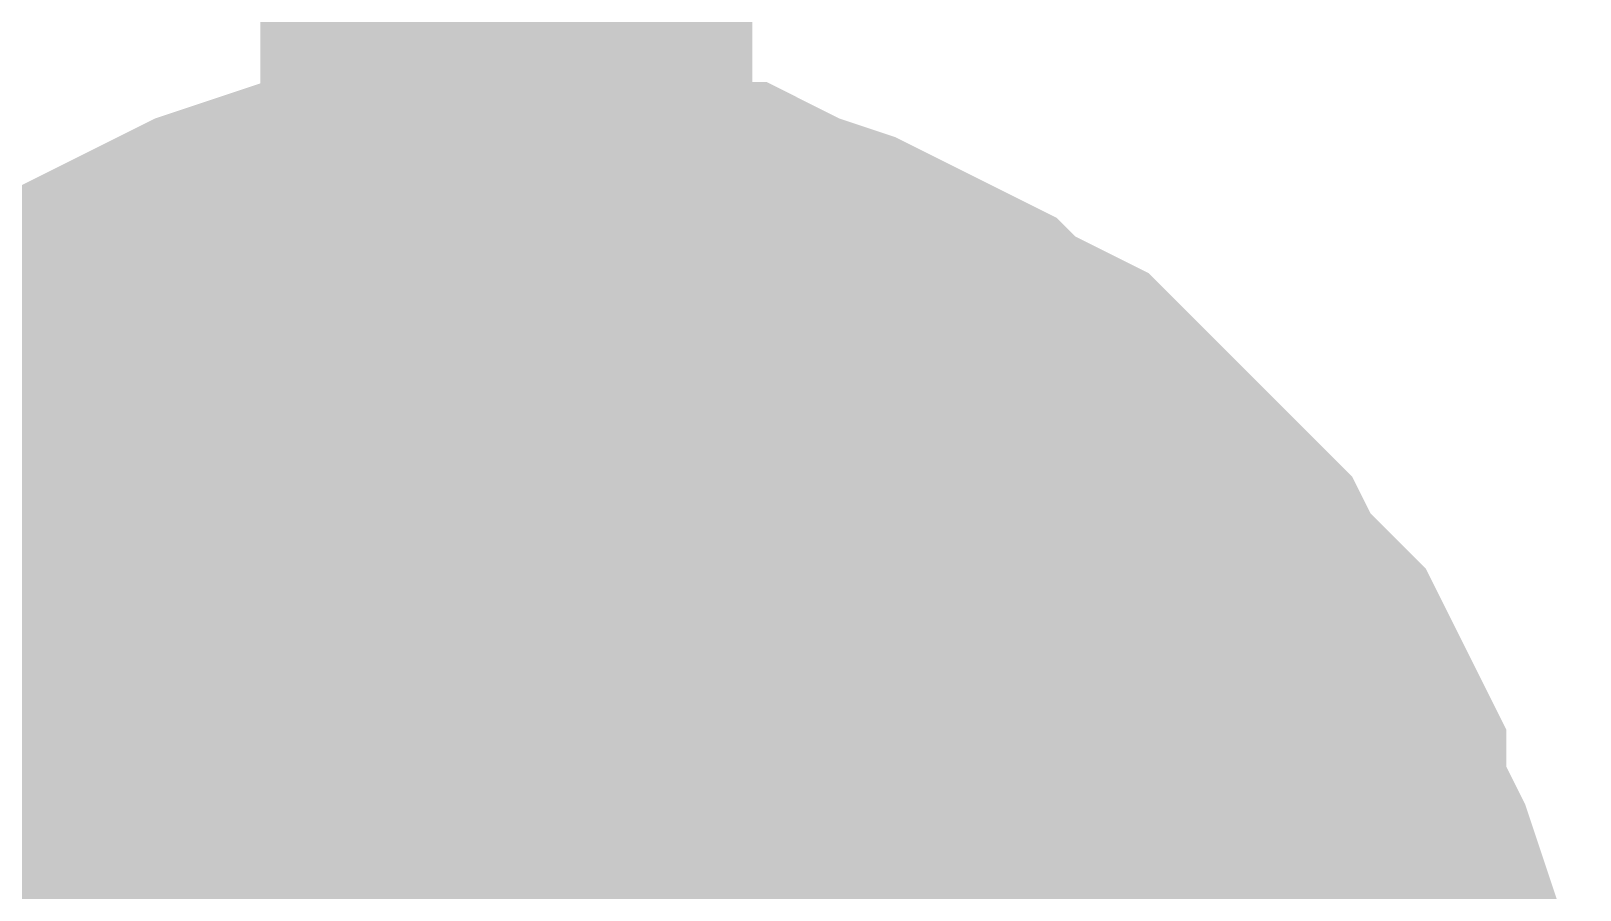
# Model space of a CAD drawing. Header units: millimetres. Extents: x 0 to 800, y 0 to 567.
# Drawn here: x 120.621 to 121.565, y 450.299 to 450.822 of the extents above; entities that cross this region are included whole.
import ezdxf

# ---------------------------------------------------------------- set-up
doc = ezdxf.new("R2010")
doc.units = ezdxf.units.MM
doc.layers.add('Sheet', color=255, linetype='Continuous')

msp = doc.modelspace()

# ---------------------------------------------------------------- linework, layer by layer
at = {"layer": 'Sheet'}
for points, const_width in [([(120.91097, 450.13681), (120.91097, 455.6693)], 0.29972), ([(120.46298, 450.38319), (120.47418, 450.40559), (120.48538, 450.42799), (120.49658, 450.43919), (120.51898, 450.46159), (120.53018, 450.48399), (120.55258, 450.49519), (120.56378, 450.51758), (120.58618, 450.52878), (120.60858, 450.55118), (120.61978, 450.56238), (120.64218, 450.57358), (120.66458, 450.58478), (120.68698, 450.59598), (120.70938, 450.60718), (120.73177, 450.61838), (120.75417, 450.62958), (120.78777, 450.64078), (120.81017, 450.64078), (120.83257, 450.64078), (120.85497, 450.65198), (120.88857, 450.65198), (120.91097, 450.65198)], 0.29972), ([(120.46298, 450.38319), (120.47418, 450.40559), (120.48538, 450.42799), (120.49658, 450.43919), (120.51898, 450.46159), (120.53018, 450.48399), (120.55258, 450.49519), (120.56378, 450.51758), (120.58618, 450.52878), (120.60858, 450.55118), (120.61978, 450.56238), (120.64218, 450.57358), (120.66458, 450.58478), (120.68698, 450.59598), (120.70938, 450.60718), (120.73177, 450.61838), (120.75417, 450.62958), (120.78777, 450.64078), (120.81017, 450.64078), (120.83257, 450.64078), (120.85497, 450.65198), (120.88857, 450.65198), (120.91097, 450.65198)], 0.29972), ([(120.46298, 450.38319), (120.47418, 450.40559), (120.48538, 450.42799), (120.49658, 450.43919), (120.51898, 450.46159), (120.53018, 450.48399), (120.55258, 450.49519), (120.56378, 450.51758), (120.58618, 450.52878), (120.60858, 450.55118), (120.61978, 450.56238), (120.64218, 450.57358), (120.66458, 450.58478), (120.68698, 450.59598), (120.70938, 450.60718), (120.73177, 450.61838), (120.75417, 450.62958), (120.78777, 450.64078), (120.81017, 450.64078), (120.83257, 450.64078), (120.85497, 450.65198), (120.88857, 450.65198), (120.91097, 450.65198)], 0.29972), ([(120.46298, 450.38319), (120.47418, 450.40559), (120.48538, 450.42799), (120.49658, 450.43919), (120.51898, 450.46159), (120.53018, 450.48399), (120.55258, 450.49519), (120.56378, 450.51758), (120.58618, 450.52878), (120.60858, 450.55118), (120.61978, 450.56238), (120.64218, 450.57358), (120.66458, 450.58478), (120.68698, 450.59598), (120.70938, 450.60718), (120.73177, 450.61838), (120.75417, 450.62958), (120.78777, 450.64078), (120.81017, 450.64078), (120.83257, 450.64078), (120.85497, 450.65198), (120.88857, 450.65198), (120.91097, 450.65198)], 0.29972), ([(120.46298, 450.38319), (120.47418, 450.40559), (120.48538, 450.42799), (120.49658, 450.43919), (120.51898, 450.46159), (120.53018, 450.48399), (120.55258, 450.49519), (120.56378, 450.51758), (120.58618, 450.52878), (120.60858, 450.55118), (120.61978, 450.56238), (120.64218, 450.57358), (120.66458, 450.58478), (120.68698, 450.59598), (120.70938, 450.60718), (120.73177, 450.61838), (120.75417, 450.62958), (120.78777, 450.64078), (120.81017, 450.64078), (120.83257, 450.64078), (120.85497, 450.65198), (120.88857, 450.65198), (120.91097, 450.65198)], 0.29972), ([(120.46298, 450.38319), (120.47418, 450.40559), (120.48538, 450.42799), (120.49658, 450.43919), (120.51898, 450.46159), (120.53018, 450.48399), (120.55258, 450.49519), (120.56378, 450.51758), (120.58618, 450.52878), (120.60858, 450.55118), (120.61978, 450.56238), (120.64218, 450.57358), (120.66458, 450.58478), (120.68698, 450.59598), (120.70938, 450.60718), (120.73177, 450.61838), (120.75417, 450.62958), (120.78777, 450.64078), (120.81017, 450.64078), (120.83257, 450.64078), (120.85497, 450.65198), (120.88857, 450.65198), (120.91097, 450.65198)], 0.29972), ([(120.91097, 450.65198), (120.91097, 450.65198)], 0.29972), ([(120.91097, 450.65198), (120.93337, 450.65198), (120.96697, 450.65198), (120.98937, 450.64078), (121.01177, 450.64078), (121.03416, 450.64078), (121.05656, 450.62958), (121.09016, 450.61838), (121.11256, 450.60718), (121.13496, 450.59598), (121.15736, 450.58478), (121.16856, 450.57358), (121.19096, 450.56238), (121.21336, 450.55118), (121.23576, 450.52878), (121.24696, 450.51758), (121.26936, 450.49519), (121.28056, 450.48399), (121.30295, 450.46159), (121.31415, 450.43919), (121.32535, 450.42799), (121.34775, 450.40559), (121.35895, 450.38319), (121.37015, 450.36079), (121.37015, 450.33839), (121.38135, 450.316), (121.39255, 450.2936), (121.40375, 450.26), (121.40375, 450.2376), (121.40375, 450.2152), (121.41495, 450.1928), (121.41495, 450.1592), (121.41495, 450.13681)], 0.29972), ([(120.91097, 450.65198), (120.91097, 450.65198)], 0.29972), ([(120.91097, 450.65198), (120.93337, 450.65198), (120.96697, 450.65198), (120.98937, 450.64078), (121.01177, 450.64078), (121.03416, 450.64078), (121.05656, 450.62958), (121.09016, 450.61838), (121.11256, 450.60718), (121.13496, 450.59598), (121.15736, 450.58478), (121.16856, 450.57358), (121.19096, 450.56238), (121.21336, 450.55118), (121.23576, 450.52878), (121.24696, 450.51758), (121.26936, 450.49519), (121.28056, 450.48399), (121.30295, 450.46159), (121.31415, 450.43919), (121.32535, 450.42799), (121.34775, 450.40559), (121.35895, 450.38319), (121.37015, 450.36079), (121.37015, 450.33839), (121.38135, 450.316), (121.39255, 450.2936), (121.40375, 450.26), (121.40375, 450.2376), (121.40375, 450.2152), (121.41495, 450.1928), (121.41495, 450.1592), (121.41495, 450.13681)], 0.29972), ([(120.91097, 450.65198), (120.91097, 450.65198)], 0.29972), ([(120.91097, 450.65198), (120.93337, 450.65198), (120.96697, 450.65198), (120.98937, 450.64078), (121.01177, 450.64078), (121.03416, 450.64078), (121.05656, 450.62958), (121.09016, 450.61838), (121.11256, 450.60718), (121.13496, 450.59598), (121.15736, 450.58478), (121.16856, 450.57358), (121.19096, 450.56238), (121.21336, 450.55118), (121.23576, 450.52878), (121.24696, 450.51758), (121.26936, 450.49519), (121.28056, 450.48399), (121.30295, 450.46159), (121.31415, 450.43919), (121.32535, 450.42799), (121.34775, 450.40559), (121.35895, 450.38319), (121.37015, 450.36079), (121.37015, 450.33839), (121.38135, 450.316), (121.39255, 450.2936), (121.40375, 450.26), (121.40375, 450.2376), (121.40375, 450.2152), (121.41495, 450.1928), (121.41495, 450.1592), (121.41495, 450.13681)], 0.29972), ([(120.91097, 450.65198), (120.91097, 450.65198)], 0.29972), ([(120.91097, 450.65198), (120.93337, 450.65198), (120.96697, 450.65198), (120.98937, 450.64078), (121.01177, 450.64078), (121.03416, 450.64078), (121.05656, 450.62958), (121.09016, 450.61838), (121.11256, 450.60718), (121.13496, 450.59598), (121.15736, 450.58478), (121.16856, 450.57358), (121.19096, 450.56238), (121.21336, 450.55118), (121.23576, 450.52878), (121.24696, 450.51758), (121.26936, 450.49519), (121.28056, 450.48399), (121.30295, 450.46159), (121.31415, 450.43919), (121.32535, 450.42799), (121.34775, 450.40559), (121.35895, 450.38319), (121.37015, 450.36079), (121.37015, 450.33839), (121.38135, 450.316), (121.39255, 450.2936), (121.40375, 450.26), (121.40375, 450.2376), (121.40375, 450.2152), (121.41495, 450.1928), (121.41495, 450.1592), (121.41495, 450.13681)], 0.29972), ([(120.91097, 450.65198), (120.91097, 450.65198)], 0.29972), ([(120.91097, 450.65198), (120.93337, 450.65198), (120.96697, 450.65198), (120.98937, 450.64078), (121.01177, 450.64078), (121.03416, 450.64078), (121.05656, 450.62958), (121.09016, 450.61838), (121.11256, 450.60718), (121.13496, 450.59598), (121.15736, 450.58478), (121.16856, 450.57358), (121.19096, 450.56238), (121.21336, 450.55118), (121.23576, 450.52878), (121.24696, 450.51758), (121.26936, 450.49519), (121.28056, 450.48399), (121.30295, 450.46159), (121.31415, 450.43919), (121.32535, 450.42799), (121.34775, 450.40559), (121.35895, 450.38319), (121.37015, 450.36079), (121.37015, 450.33839), (121.38135, 450.316), (121.39255, 450.2936), (121.40375, 450.26), (121.40375, 450.2376), (121.40375, 450.2152), (121.41495, 450.1928), (121.41495, 450.1592), (121.41495, 450.13681)], 0.29972), ([(120.91097, 450.65198), (120.91097, 450.65198)], 0.29972), ([(120.91097, 450.65198), (120.93337, 450.65198), (120.96697, 450.65198), (120.98937, 450.64078), (121.01177, 450.64078), (121.03416, 450.64078), (121.05656, 450.62958), (121.09016, 450.61838), (121.11256, 450.60718), (121.13496, 450.59598), (121.15736, 450.58478), (121.16856, 450.57358), (121.19096, 450.56238), (121.21336, 450.55118), (121.23576, 450.52878), (121.24696, 450.51758), (121.26936, 450.49519), (121.28056, 450.48399), (121.30295, 450.46159), (121.31415, 450.43919), (121.32535, 450.42799), (121.34775, 450.40559), (121.35895, 450.38319), (121.37015, 450.36079), (121.37015, 450.33839), (121.38135, 450.316), (121.39255, 450.2936), (121.40375, 450.26), (121.40375, 450.2376), (121.40375, 450.2152), (121.41495, 450.1928), (121.41495, 450.1592), (121.41495, 450.13681)], 0.29972), ([(120.46298, 450.32719), (120.47418, 450.33839), (120.48538, 450.36079), (120.49658, 450.38319), (120.51898, 450.40559), (120.53018, 450.41679), (120.55258, 450.43919), (120.56378, 450.45039), (120.58618, 450.47279), (120.60858, 450.48399), (120.61978, 450.49519), (120.64218, 450.51758), (120.66458, 450.52878), (120.68698, 450.53998), (120.70938, 450.53998), (120.73177, 450.55118), (120.75417, 450.56238), (120.78777, 450.57358), (120.81017, 450.57358), (120.83257, 450.57358), (120.85497, 450.58478), (120.88857, 450.58478), (120.91097, 450.58478)], 0.29972), ([(120.46298, 450.32719), (120.47418, 450.33839), (120.48538, 450.36079), (120.49658, 450.38319), (120.51898, 450.40559), (120.53018, 450.41679), (120.55258, 450.43919), (120.56378, 450.45039), (120.58618, 450.47279), (120.60858, 450.48399), (120.61978, 450.49519), (120.64218, 450.51758), (120.66458, 450.52878), (120.68698, 450.53998), (120.70938, 450.53998), (120.73177, 450.55118), (120.75417, 450.56238), (120.78777, 450.57358), (120.81017, 450.57358), (120.83257, 450.57358), (120.85497, 450.58478), (120.88857, 450.58478), (120.91097, 450.58478)], 0.29972), ([(120.46298, 450.32719), (120.47418, 450.33839), (120.48538, 450.36079), (120.49658, 450.38319), (120.51898, 450.40559), (120.53018, 450.41679), (120.55258, 450.43919), (120.56378, 450.45039), (120.58618, 450.47279), (120.60858, 450.48399), (120.61978, 450.49519), (120.64218, 450.51758), (120.66458, 450.52878), (120.68698, 450.53998), (120.70938, 450.53998), (120.73177, 450.55118), (120.75417, 450.56238), (120.78777, 450.57358), (120.81017, 450.57358), (120.83257, 450.57358), (120.85497, 450.58478), (120.88857, 450.58478), (120.91097, 450.58478)], 0.29972), ([(120.46298, 450.32719), (120.47418, 450.33839), (120.48538, 450.36079), (120.49658, 450.38319), (120.51898, 450.40559), (120.53018, 450.41679), (120.55258, 450.43919), (120.56378, 450.45039), (120.58618, 450.47279), (120.60858, 450.48399), (120.61978, 450.49519), (120.64218, 450.51758), (120.66458, 450.52878), (120.68698, 450.53998), (120.70938, 450.53998), (120.73177, 450.55118), (120.75417, 450.56238), (120.78777, 450.57358), (120.81017, 450.57358), (120.83257, 450.57358), (120.85497, 450.58478), (120.88857, 450.58478), (120.91097, 450.58478)], 0.29972), ([(120.91097, 450.58478), (120.91097, 450.58478)], 0.29972), ([(120.91097, 450.58478), (120.93337, 450.58478), (120.96697, 450.58478), (120.98937, 450.57358), (121.01177, 450.57358), (121.03416, 450.57358), (121.05656, 450.56238), (121.09016, 450.55118), (121.11256, 450.53998), (121.13496, 450.53998), (121.15736, 450.52878), (121.16856, 450.51758), (121.19096, 450.49519), (121.21336, 450.48399), (121.23576, 450.47279), (121.24696, 450.45039), (121.26936, 450.43919), (121.28056, 450.41679), (121.30295, 450.40559), (121.31415, 450.38319), (121.32535, 450.36079), (121.34775, 450.33839), (121.35895, 450.32719), (121.37015, 450.3048), (121.37015, 450.2824), (121.38135, 450.26), (121.39255, 450.2264), (121.40375, 450.204), (121.40375, 450.1816), (121.40375, 450.1592), (121.41495, 450.13681)], 0.29972), ([(120.91097, 450.58478), (120.91097, 450.58478)], 0.29972), ([(120.91097, 450.58478), (120.93337, 450.58478), (120.96697, 450.58478), (120.98937, 450.57358), (121.01177, 450.57358), (121.03416, 450.57358), (121.05656, 450.56238), (121.09016, 450.55118), (121.11256, 450.53998), (121.13496, 450.53998), (121.15736, 450.52878), (121.16856, 450.51758), (121.19096, 450.49519), (121.21336, 450.48399), (121.23576, 450.47279), (121.24696, 450.45039), (121.26936, 450.43919), (121.28056, 450.41679), (121.30295, 450.40559), (121.31415, 450.38319), (121.32535, 450.36079), (121.34775, 450.33839), (121.35895, 450.32719), (121.37015, 450.3048), (121.37015, 450.2824), (121.38135, 450.26), (121.39255, 450.2264), (121.40375, 450.204), (121.40375, 450.1816), (121.40375, 450.1592), (121.41495, 450.13681)], 0.29972), ([(120.91097, 450.58478), (120.91097, 450.58478)], 0.29972), ([(120.91097, 450.58478), (120.93337, 450.58478), (120.96697, 450.58478), (120.98937, 450.57358), (121.01177, 450.57358), (121.03416, 450.57358), (121.05656, 450.56238), (121.09016, 450.55118), (121.11256, 450.53998), (121.13496, 450.53998), (121.15736, 450.52878), (121.16856, 450.51758), (121.19096, 450.49519), (121.21336, 450.48399), (121.23576, 450.47279), (121.24696, 450.45039), (121.26936, 450.43919), (121.28056, 450.41679), (121.30295, 450.40559), (121.31415, 450.38319), (121.32535, 450.36079), (121.34775, 450.33839), (121.35895, 450.32719), (121.37015, 450.3048), (121.37015, 450.2824), (121.38135, 450.26), (121.39255, 450.2264), (121.40375, 450.204), (121.40375, 450.1816), (121.40375, 450.1592), (121.41495, 450.13681)], 0.29972), ([(120.91097, 450.58478), (120.91097, 450.58478)], 0.29972), ([(120.91097, 450.58478), (120.93337, 450.58478), (120.96697, 450.58478), (120.98937, 450.57358), (121.01177, 450.57358), (121.03416, 450.57358), (121.05656, 450.56238), (121.09016, 450.55118), (121.11256, 450.53998), (121.13496, 450.53998), (121.15736, 450.52878), (121.16856, 450.51758), (121.19096, 450.49519), (121.21336, 450.48399), (121.23576, 450.47279), (121.24696, 450.45039), (121.26936, 450.43919), (121.28056, 450.41679), (121.30295, 450.40559), (121.31415, 450.38319), (121.32535, 450.36079), (121.34775, 450.33839), (121.35895, 450.32719), (121.37015, 450.3048), (121.37015, 450.2824), (121.38135, 450.26), (121.39255, 450.2264), (121.40375, 450.204), (121.40375, 450.1816), (121.40375, 450.1592), (121.41495, 450.13681)], 0.29972), ([(120.56378, 450.51758), (120.58618, 450.52878), (120.60858, 450.55118), (120.61978, 450.56238), (120.64218, 450.57358), (120.66458, 450.58478), (120.68698, 450.59598), (120.70938, 450.60718), (120.73177, 450.61838), (120.75417, 450.62958), (120.78777, 450.64078), (120.81017, 450.64078), (120.83257, 450.64078), (120.85497, 450.65198), (120.88857, 450.65198), (120.91097, 450.65198)], 0.09906), ([(120.56378, 450.51758), (120.58618, 450.52878), (120.60858, 450.55118), (120.61978, 450.56238), (120.64218, 450.57358), (120.66458, 450.58478), (120.68698, 450.59598), (120.70938, 450.60718), (120.73177, 450.61838), (120.75417, 450.62958), (120.78777, 450.64078), (120.81017, 450.64078), (120.83257, 450.64078), (120.85497, 450.65198), (120.88857, 450.65198), (120.91097, 450.65198)], 0.09906), ([(120.56378, 450.51758), (120.58618, 450.52878), (120.60858, 450.55118), (120.61978, 450.56238), (120.64218, 450.57358), (120.66458, 450.58478), (120.68698, 450.59598), (120.70938, 450.60718), (120.73177, 450.61838), (120.75417, 450.62958), (120.78777, 450.64078), (120.81017, 450.64078), (120.83257, 450.64078), (120.85497, 450.65198), (120.88857, 450.65198), (120.91097, 450.65198)], 0.09906), ([(120.56378, 450.51758), (120.58618, 450.52878), (120.60858, 450.55118), (120.61978, 450.56238), (120.64218, 450.57358), (120.66458, 450.58478), (120.68698, 450.59598), (120.70938, 450.60718), (120.73177, 450.61838), (120.75417, 450.62958), (120.78777, 450.64078), (120.81017, 450.64078), (120.83257, 450.64078), (120.85497, 450.65198), (120.88857, 450.65198), (120.91097, 450.65198)], 0.09906), ([(120.56378, 450.51758), (120.58618, 450.52878), (120.60858, 450.55118), (120.61978, 450.56238), (120.64218, 450.57358), (120.66458, 450.58478), (120.68698, 450.59598), (120.70938, 450.60718), (120.73177, 450.61838), (120.75417, 450.62958), (120.78777, 450.64078), (120.81017, 450.64078), (120.83257, 450.64078), (120.85497, 450.65198), (120.88857, 450.65198), (120.91097, 450.65198)], 0.09906), ([(120.56378, 450.51758), (120.58618, 450.52878), (120.60858, 450.55118), (120.61978, 450.56238), (120.64218, 450.57358), (120.66458, 450.58478), (120.68698, 450.59598), (120.70938, 450.60718), (120.73177, 450.61838), (120.75417, 450.62958), (120.78777, 450.64078), (120.81017, 450.64078), (120.83257, 450.64078), (120.85497, 450.65198), (120.88857, 450.65198), (120.91097, 450.65198)], 0.09906), ([(120.91097, 450.65198), (120.91097, 450.65198)], 0.09906), ([(120.91097, 450.65198), (120.93337, 450.65198), (120.96697, 450.65198), (120.98937, 450.64078), (121.01177, 450.64078), (121.03416, 450.64078), (121.05656, 450.62958), (121.09016, 450.61838), (121.11256, 450.60718), (121.13496, 450.59598), (121.15736, 450.58478), (121.16856, 450.57358), (121.19096, 450.56238), (121.21336, 450.55118), (121.23576, 450.52878), (121.24696, 450.51758), (121.26936, 450.49519), (121.28056, 450.48399), (121.30295, 450.46159), (121.31415, 450.43919), (121.32535, 450.42799), (121.34775, 450.40559), (121.35895, 450.38319), (121.37015, 450.36079), (121.37015, 450.33839), (121.38135, 450.316), (121.39255, 450.2936), (121.40375, 450.26), (121.40375, 450.2376)], 0.09906), ([(120.91097, 450.65198), (120.91097, 450.65198)], 0.09906), ([(120.91097, 450.65198), (120.93337, 450.65198), (120.96697, 450.65198), (120.98937, 450.64078), (121.01177, 450.64078), (121.03416, 450.64078), (121.05656, 450.62958), (121.09016, 450.61838), (121.11256, 450.60718), (121.13496, 450.59598), (121.15736, 450.58478), (121.16856, 450.57358), (121.19096, 450.56238), (121.21336, 450.55118), (121.23576, 450.52878), (121.24696, 450.51758), (121.26936, 450.49519), (121.28056, 450.48399), (121.30295, 450.46159), (121.31415, 450.43919), (121.32535, 450.42799), (121.34775, 450.40559), (121.35895, 450.38319), (121.37015, 450.36079), (121.37015, 450.33839), (121.38135, 450.316), (121.39255, 450.2936), (121.40375, 450.26), (121.40375, 450.2376)], 0.09906), ([(120.91097, 450.65198), (120.91097, 450.65198)], 0.09906), ([(120.91097, 450.65198), (120.93337, 450.65198), (120.96697, 450.65198), (120.98937, 450.64078), (121.01177, 450.64078), (121.03416, 450.64078), (121.05656, 450.62958), (121.09016, 450.61838), (121.11256, 450.60718), (121.13496, 450.59598), (121.15736, 450.58478), (121.16856, 450.57358), (121.19096, 450.56238), (121.21336, 450.55118), (121.23576, 450.52878), (121.24696, 450.51758), (121.26936, 450.49519), (121.28056, 450.48399), (121.30295, 450.46159), (121.31415, 450.43919), (121.32535, 450.42799), (121.34775, 450.40559), (121.35895, 450.38319), (121.37015, 450.36079), (121.37015, 450.33839), (121.38135, 450.316), (121.39255, 450.2936), (121.40375, 450.26), (121.40375, 450.2376)], 0.09906), ([(120.91097, 450.65198), (120.91097, 450.65198)], 0.09906), ([(120.91097, 450.65198), (120.93337, 450.65198), (120.96697, 450.65198), (120.98937, 450.64078), (121.01177, 450.64078), (121.03416, 450.64078), (121.05656, 450.62958), (121.09016, 450.61838), (121.11256, 450.60718), (121.13496, 450.59598), (121.15736, 450.58478), (121.16856, 450.57358), (121.19096, 450.56238), (121.21336, 450.55118), (121.23576, 450.52878), (121.24696, 450.51758), (121.26936, 450.49519), (121.28056, 450.48399), (121.30295, 450.46159), (121.31415, 450.43919), (121.32535, 450.42799), (121.34775, 450.40559), (121.35895, 450.38319), (121.37015, 450.36079), (121.37015, 450.33839), (121.38135, 450.316), (121.39255, 450.2936), (121.40375, 450.26), (121.40375, 450.2376)], 0.09906), ([(120.91097, 450.65198), (120.91097, 450.65198)], 0.09906), ([(120.91097, 450.65198), (120.93337, 450.65198), (120.96697, 450.65198), (120.98937, 450.64078), (121.01177, 450.64078), (121.03416, 450.64078), (121.05656, 450.62958), (121.09016, 450.61838), (121.11256, 450.60718), (121.13496, 450.59598), (121.15736, 450.58478), (121.16856, 450.57358), (121.19096, 450.56238), (121.21336, 450.55118), (121.23576, 450.52878), (121.24696, 450.51758), (121.26936, 450.49519), (121.28056, 450.48399), (121.30295, 450.46159), (121.31415, 450.43919), (121.32535, 450.42799), (121.34775, 450.40559), (121.35895, 450.38319), (121.37015, 450.36079), (121.37015, 450.33839), (121.38135, 450.316), (121.39255, 450.2936), (121.40375, 450.26), (121.40375, 450.2376)], 0.09906), ([(120.91097, 450.65198), (120.91097, 450.65198)], 0.09906), ([(120.91097, 450.65198), (120.93337, 450.65198), (120.96697, 450.65198), (120.98937, 450.64078), (121.01177, 450.64078), (121.03416, 450.64078), (121.05656, 450.62958), (121.09016, 450.61838), (121.11256, 450.60718), (121.13496, 450.59598), (121.15736, 450.58478), (121.16856, 450.57358), (121.19096, 450.56238), (121.21336, 450.55118), (121.23576, 450.52878), (121.24696, 450.51758), (121.26936, 450.49519), (121.28056, 450.48399), (121.30295, 450.46159), (121.31415, 450.43919), (121.32535, 450.42799), (121.34775, 450.40559), (121.35895, 450.38319), (121.37015, 450.36079), (121.37015, 450.33839), (121.38135, 450.316), (121.39255, 450.2936), (121.40375, 450.26), (121.40375, 450.2376)], 0.09906), ([(120.56378, 450.45039), (120.58618, 450.47279), (120.60858, 450.48399), (120.61978, 450.49519), (120.64218, 450.51758), (120.66458, 450.52878), (120.68698, 450.53998), (120.70938, 450.53998), (120.73177, 450.55118), (120.75417, 450.56238), (120.78777, 450.57358), (120.81017, 450.57358), (120.83257, 450.57358), (120.85497, 450.58478), (120.88857, 450.58478), (120.91097, 450.58478)], 0.09906), ([(120.56378, 450.45039), (120.58618, 450.47279), (120.60858, 450.48399), (120.61978, 450.49519), (120.64218, 450.51758), (120.66458, 450.52878), (120.68698, 450.53998), (120.70938, 450.53998), (120.73177, 450.55118), (120.75417, 450.56238), (120.78777, 450.57358), (120.81017, 450.57358), (120.83257, 450.57358), (120.85497, 450.58478), (120.88857, 450.58478), (120.91097, 450.58478)], 0.09906), ([(120.56378, 450.45039), (120.58618, 450.47279), (120.60858, 450.48399), (120.61978, 450.49519), (120.64218, 450.51758), (120.66458, 450.52878), (120.68698, 450.53998), (120.70938, 450.53998), (120.73177, 450.55118), (120.75417, 450.56238), (120.78777, 450.57358), (120.81017, 450.57358), (120.83257, 450.57358), (120.85497, 450.58478), (120.88857, 450.58478), (120.91097, 450.58478)], 0.09906), ([(120.56378, 450.45039), (120.58618, 450.47279), (120.60858, 450.48399), (120.61978, 450.49519), (120.64218, 450.51758), (120.66458, 450.52878), (120.68698, 450.53998), (120.70938, 450.53998), (120.73177, 450.55118), (120.75417, 450.56238), (120.78777, 450.57358), (120.81017, 450.57358), (120.83257, 450.57358), (120.85497, 450.58478), (120.88857, 450.58478), (120.91097, 450.58478)], 0.09906), ([(120.91097, 450.58478), (120.91097, 450.58478)], 0.09906), ([(120.91097, 450.58478), (120.93337, 450.58478), (120.96697, 450.58478), (120.98937, 450.57358), (121.01177, 450.57358), (121.03416, 450.57358), (121.05656, 450.56238), (121.09016, 450.55118), (121.11256, 450.53998), (121.13496, 450.53998), (121.15736, 450.52878), (121.16856, 450.51758), (121.19096, 450.49519), (121.21336, 450.48399), (121.23576, 450.47279), (121.24696, 450.45039), (121.26936, 450.43919), (121.28056, 450.41679), (121.30295, 450.40559), (121.31415, 450.38319), (121.32535, 450.36079), (121.34775, 450.33839), (121.35895, 450.32719), (121.37015, 450.3048), (121.37015, 450.2824), (121.38135, 450.26), (121.39255, 450.2264)], 0.09906), ([(120.91097, 450.58478), (120.91097, 450.58478)], 0.09906), ([(120.91097, 450.58478), (120.93337, 450.58478), (120.96697, 450.58478), (120.98937, 450.57358), (121.01177, 450.57358), (121.03416, 450.57358), (121.05656, 450.56238), (121.09016, 450.55118), (121.11256, 450.53998), (121.13496, 450.53998), (121.15736, 450.52878), (121.16856, 450.51758), (121.19096, 450.49519), (121.21336, 450.48399), (121.23576, 450.47279), (121.24696, 450.45039), (121.26936, 450.43919), (121.28056, 450.41679), (121.30295, 450.40559), (121.31415, 450.38319), (121.32535, 450.36079), (121.34775, 450.33839), (121.35895, 450.32719), (121.37015, 450.3048), (121.37015, 450.2824), (121.38135, 450.26), (121.39255, 450.2264)], 0.09906), ([(120.91097, 450.58478), (120.91097, 450.58478)], 0.09906), ([(120.91097, 450.58478), (120.93337, 450.58478), (120.96697, 450.58478), (120.98937, 450.57358), (121.01177, 450.57358), (121.03416, 450.57358), (121.05656, 450.56238), (121.09016, 450.55118), (121.11256, 450.53998), (121.13496, 450.53998), (121.15736, 450.52878), (121.16856, 450.51758), (121.19096, 450.49519), (121.21336, 450.48399), (121.23576, 450.47279), (121.24696, 450.45039), (121.26936, 450.43919), (121.28056, 450.41679), (121.30295, 450.40559), (121.31415, 450.38319), (121.32535, 450.36079), (121.34775, 450.33839), (121.35895, 450.32719), (121.37015, 450.3048), (121.37015, 450.2824), (121.38135, 450.26), (121.39255, 450.2264)], 0.09906), ([(120.91097, 450.58478), (120.91097, 450.58478)], 0.09906), ([(120.91097, 450.58478), (120.93337, 450.58478), (120.96697, 450.58478), (120.98937, 450.57358), (121.01177, 450.57358), (121.03416, 450.57358), (121.05656, 450.56238), (121.09016, 450.55118), (121.11256, 450.53998), (121.13496, 450.53998), (121.15736, 450.52878), (121.16856, 450.51758), (121.19096, 450.49519), (121.21336, 450.48399), (121.23576, 450.47279), (121.24696, 450.45039), (121.26936, 450.43919), (121.28056, 450.41679), (121.30295, 450.40559), (121.31415, 450.38319), (121.32535, 450.36079), (121.34775, 450.33839), (121.35895, 450.32719), (121.37015, 450.3048), (121.37015, 450.2824), (121.38135, 450.26), (121.39255, 450.2264)], 0.09906)]:
    msp.add_lwpolyline(points, dxfattribs=dict(at, const_width=const_width))
at = {"layer": 'Sheet', "const_width": 0.508}
for points in [[(120.65, 450.15036, 1), (121.158, 450.15036, 1)], [(120.65, 450.088, 1), (121.158, 450.088, 1)]]:
    msp.add_lwpolyline(points, format="xyb", close=True, dxfattribs=at)

doc.saveas('drawing.dxf')
